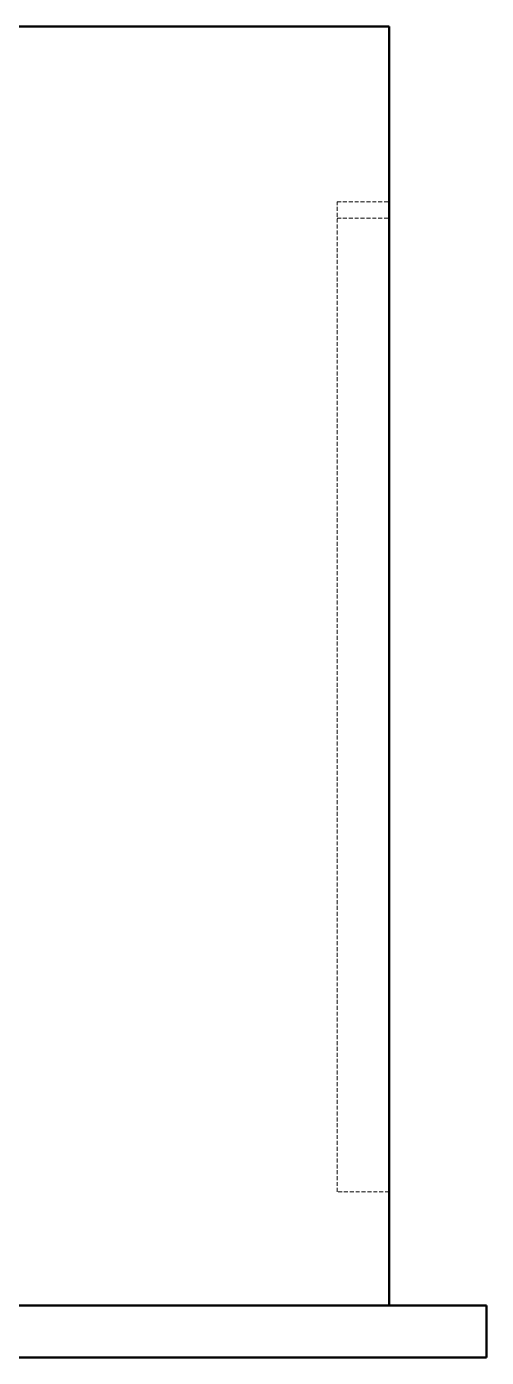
# Model space of a CAD drawing. Header units: millimetres. Extents: x 351 to 2235, y -675 to 500.
# Drawn here: x 1181.6 to 1323.3, y 23.5 to 433.5 of the extents above; entities that cross this region are included whole.
import ezdxf

# ---------------------------------------------------------------- set-up
doc = ezdxf.new("R2010")
doc.units = ezdxf.units.MM
doc.header["$LTSCALE"] = 0.38
doc.linetypes.add('HIDDEN2', pattern=[4.7625, 3.175, -1.5875])
doc.layers.add('细实线', color=7, linetype='Continuous', lineweight=20)

msp = doc.modelspace()

# ---------------------------------------------------------------- linework, layer by layer
at = {"layer": '细实线', "lineweight": 50}
for p, q in [((923.296, 433.533), (1293.296, 433.533)), ((1293.296, 433.533), (1293.296, 39.533)), ((923.296, 39.533), (1323.296, 39.533)), ((1323.296, 39.533), (1323.296, 23.533)), ((1323.296, 23.533), (923.296, 23.533))]:
    msp.add_line(p, q, dxfattribs=at)
at = {"layer": '细实线', "linetype": 'HIDDEN2', "lineweight": 20}
for p, q in [((1277.296, 74.533), (1277.296, 379.533)), ((1277.296, 379.533), (1293.296, 379.533)), ((1277.296, 374.533), (1293.296, 374.533)), ((1293.296, 74.533), (1277.296, 74.533))]:
    msp.add_line(p, q, dxfattribs=at)

doc.saveas('drawing.dxf')
